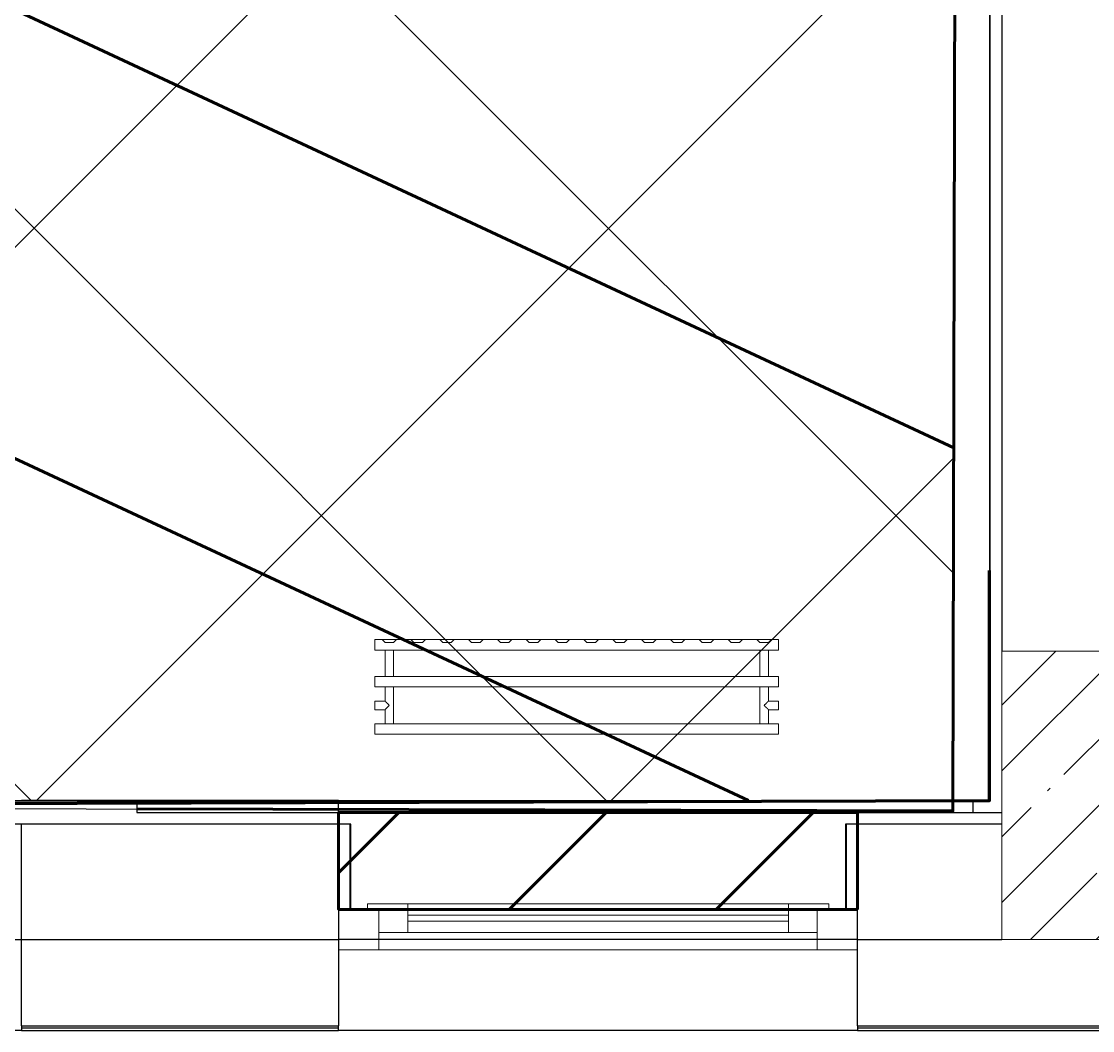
# Model space of a CAD drawing. Header units: millimetres. Extents: x -164500 to 426394, y -23753 to 102118.
# Drawn here: x 63775 to 65632, y -394 to 1356 of the extents above; entities that cross this region are included whole.
import ezdxf

# ---------------------------------------------------------------- set-up
doc = ezdxf.new("R2010")
doc.units = ezdxf.units.MM
for name, color, linetype, lineweight in [('0) шлифовка', 5, 'Continuous', 60), ('1.4) Плинтус ПЛ-4', 6, 'Continuous', 60), ('179 подоконники', 5, 'Continuous', 60), ('5.3) Л-7 Линолеум 4 вып', 230, 'Continuous', 30), ('7.7) Плинтус', 222, 'Continuous', 90), ('A-FLOR', 7, 'Continuous', 9), ('A-GLAZ', 7, 'Continuous', 9), ('A-GLAZ-1', 7, 'Continuous', 5), ('S-COLS-1', 7, 'Continuous', 5)]:
    doc.layers.add(name, color=color, linetype=linetype, lineweight=lineweight)
doc.layers.add('2) защита вин плитк', color=6, linetype='Continuous')
doc.layers.add('3.2.3) П-9', color=5, linetype='Continuous')
doc.layers.add('M-EQPM-1', color=7, linetype='Continuous', lineweight=9, true_color=0xb2b2b2)

# ---------------------------------------------------------------- blocks, each defined once
blk = doc.blocks.new('BSC_Колонна _Прямоугольная - 500х500-V12-Объем проектирования 1 этажа')
at = {"layer": 'S-COLS-1'}
h = blk.add_hatch(dxfattribs=at)
h.set_pattern_fill('FP_16', color=256, style=0, pattern_type=2)
h.set_pattern_definition([(45, (-65660, -150), (-114.04925, 114.04925), []), (45, (-65545.95, -150), (-114.04925, 114.04925), [201.613, -40.323, 6.706, -33.617])])
h.paths.add_polyline_path([(-250, -250), (250, -250), (250, 250), (-250, 250), (-250, -157.3)])
for p, q in [((250, 250), (-250, 250)), ((-250, 250), (-250, -250)), ((250, -250), (250, 250)), ((-250, -250), (250, -250))]:
    blk.add_line(p, q, dxfattribs=at)
blk = doc.blocks.new('120_Окно_СКБ_1Ст - 120_Окно_СКБ_1Ст 900х2500_h_-V45-Объем проектирования 1 этажа')
at = {"layer": 'A-GLAZ'}
for p, q in [((-450, -127), (-450, -57)), ((-450, -57), (-380, -57)), ((-380, -57), (-380, -127)), ((380, -127), (380, -57)), ((380, -57), (450, -57)), ((450, -57), (450, -127)), ((380, -87), (-380, -87)), ((-380, -87), (-380, -127)), ((-330, -137), (-330, -87)), ((330, -137), (330, -87)), ((380, -127), (380, -87)), ((-380, -127), (-450, -127)), ((-380, -127), (-400, -127)), ((-400, -127), (-400, -137)), ((450, -127), (380, -127)), ((400, -127), (380, -127)), ((400, -137), (400, -127)), ((-400, -137), (400, -137)), ((400, -137), (-400, -137))]:
    blk.add_line(p, q, dxfattribs=at)
at = {"layer": 'A-GLAZ-1'}
for p, q in [((450, -57), (-450, -57)), ((-330, -107), (330, -107)), ((-430, -127), (-400, -127)), ((330, -117), (-330, -117)), ((400, -127), (430, -127))]:
    blk.add_line(p, q, dxfattribs=at)
blk = doc.blocks.new('radiator_prado_classic_z_tip_30_po exemplyaru - Classic Z Тип 30-500-V229-Объем проектирования 1 этажа')
at = {"layer": 'M-EQPM-1'}
for p, q in [((0, 228), (0, 210)), ((700, 228), (0, 228)), ((0, 210), (0, 228)), ((0, 228), (12.5, 228)), ((12.5, 228), (37.5, 228)), ((37.5, 228), (12.5, 228)), ((12.5, 228), (37.5, 228)), ((12.5, 228), (17.5, 223)), ((12.5, 228), (17.5, 223)), ((32.5, 223), (17.5, 223)), ((17.5, 223), (32.5, 223)), ((32.5, 223), (37.5, 228)), ((37.5, 228), (32.5, 223)), ((37.5, 228), (62.5, 228)), ((62.5, 228), (87.5, 228)), ((87.5, 228), (62.5, 228)), ((62.5, 228), (87.5, 228)), ((62.5, 228), (67.5, 223)), ((62.5, 228), (67.5, 223)), ((82.5, 223), (67.5, 223)), ((67.5, 223), (82.5, 223)), ((82.5, 223), (87.5, 228)), ((87.5, 228), (82.5, 223)), ((87.5, 228), (112.5, 228)), ((112.5, 228), (137.5, 228)), ((137.5, 228), (112.5, 228)), ((112.5, 228), (137.5, 228)), ((112.5, 228), (117.5, 223)), ((112.5, 228), (117.5, 223)), ((132.5, 223), (117.5, 223)), ((117.5, 223), (132.5, 223)), ((132.5, 223), (137.5, 228)), ((137.5, 228), (132.5, 223)), ((137.5, 228), (162.5, 228)), ((162.5, 228), (187.5, 228)), ((187.5, 228), (162.5, 228)), ((162.5, 228), (187.5, 228)), ((162.5, 228), (167.5, 223)), ((162.5, 228), (167.5, 223)), ((182.5, 223), (167.5, 223)), ((167.5, 223), (182.5, 223)), ((182.5, 223), (187.5, 228)), ((187.5, 228), (182.5, 223)), ((187.5, 228), (212.5, 228)), ((212.5, 228), (237.5, 228)), ((237.5, 228), (212.5, 228)), ((212.5, 228), (237.5, 228)), ((212.5, 228), (217.5, 223)), ((212.5, 228), (217.5, 223)), ((232.5, 223), (217.5, 223)), ((217.5, 223), (232.5, 223)), ((232.5, 223), (237.5, 228)), ((237.5, 228), (232.5, 223)), ((237.5, 228), (262.5, 228)), ((262.5, 228), (287.5, 228)), ((287.5, 228), (262.5, 228)), ((262.5, 228), (287.5, 228)), ((262.5, 228), (267.5, 223)), ((262.5, 228), (267.5, 223)), ((282.5, 223), (267.5, 223)), ((267.5, 223), (282.5, 223)), ((282.5, 223), (287.5, 228)), ((287.5, 228), (282.5, 223)), ((287.5, 228), (312.5, 228)), ((312.5, 228), (337.5, 228)), ((337.5, 228), (312.5, 228)), ((312.5, 228), (337.5, 228)), ((312.5, 228), (317.5, 223)), ((312.5, 228), (317.5, 223)), ((332.5, 223), (317.5, 223)), ((317.5, 223), (332.5, 223)), ((332.5, 223), (337.5, 228)), ((337.5, 228), (332.5, 223)), ((337.5, 228), (362.5, 228)), ((362.5, 228), (387.5, 228)), ((387.5, 228), (362.5, 228)), ((362.5, 228), (387.5, 228)), ((362.5, 228), (367.5, 223)), ((362.5, 228), (367.5, 223)), ((382.5, 223), (367.5, 223)), ((367.5, 223), (382.5, 223)), ((382.5, 223), (387.5, 228)), ((387.5, 228), (382.5, 223)), ((387.5, 228), (412.5, 228)), ((412.5, 228), (437.5, 228)), ((437.5, 228), (412.5, 228)), ((412.5, 228), (437.5, 228)), ((412.5, 228), (417.5, 223)), ((412.5, 228), (417.5, 223)), ((432.5, 223), (417.5, 223)), ((417.5, 223), (432.5, 223)), ((432.5, 223), (437.5, 228)), ((437.5, 228), (432.5, 223)), ((437.5, 228), (462.5, 228)), ((462.5, 228), (487.5, 228)), ((487.5, 228), (462.5, 228)), ((462.5, 228), (487.5, 228)), ((462.5, 228), (467.5, 223)), ((462.5, 228), (467.5, 223)), ((482.5, 223), (467.5, 223)), ((467.5, 223), (482.5, 223)), ((482.5, 223), (487.5, 228)), ((487.5, 228), (482.5, 223)), ((487.5, 228), (512.5, 228)), ((512.5, 228), (537.5, 228)), ((537.5, 228), (512.5, 228)), ((512.5, 228), (537.5, 228)), ((512.5, 228), (517.5, 223)), ((512.5, 228), (517.5, 223)), ((532.5, 223), (517.5, 223)), ((517.5, 223), (532.5, 223)), ((532.5, 223), (537.5, 228)), ((537.5, 228), (532.5, 223)), ((537.5, 228), (562.5, 228)), ((562.5, 228), (587.5, 228)), ((587.5, 228), (562.5, 228)), ((562.5, 228), (587.5, 228)), ((562.5, 228), (567.5, 223)), ((562.5, 228), (567.5, 223)), ((582.5, 223), (567.5, 223)), ((567.5, 223), (582.5, 223)), ((582.5, 223), (587.5, 228)), ((587.5, 228), (582.5, 223)), ((587.5, 228), (612.5, 228)), ((612.5, 228), (637.5, 228)), ((637.5, 228), (612.5, 228)), ((612.5, 228), (637.5, 228)), ((612.5, 228), (617.5, 223)), ((617.5, 223), (612.5, 228)), ((632.5, 223), (617.5, 223)), ((617.5, 223), (632.5, 223)), ((632.5, 223), (637.5, 228)), ((637.5, 228), (632.5, 223)), ((637.5, 228), (662.5, 228)), ((662.5, 228), (687.5, 228)), ((687.5, 228), (662.5, 228)), ((662.5, 228), (687.5, 228)), ((662.5, 228), (667.5, 223)), ((662.5, 228), (667.5, 223)), ((682.5, 223), (667.5, 223)), ((667.5, 223), (682.5, 223)), ((682.5, 223), (687.5, 228)), ((687.5, 228), (682.5, 223)), ((687.5, 228), (700, 228)), ((700, 210), (700, 228)), ((700, 228), (700, 210)), ((0, 210), (700, 210)), ((17.8, 210), (0, 210)), ((17.5, 210), (17.5, 164)), ((17.5, 210), (17.5, 164)), ((17.8, 210), (17.5, 210)), ((17.5, 210), (17.8, 210)), ((17.8, 210), (17.5, 210)), ((17.5, 210), (32.5, 210)), ((32.2, 210), (17.8, 210)), ((17.8, 210), (26.9, 210)), ((18.5, 210), (17.8, 210)), ((32.2, 210), (18.5, 210)), ((26.9, 210), (32.2, 210)), ((32.5, 210), (32.2, 210)), ((32.2, 210), (32.5, 210)), ((32.5, 210), (32.2, 210)), ((667.8, 210), (32.2, 210)), ((32.5, 164), (32.5, 210)), ((32.5, 164), (32.5, 210)), ((667.5, 210), (667.5, 164)), ((667.5, 210), (667.5, 164)), ((667.8, 210), (667.5, 210)), ((667.5, 210), (682.5, 210)), ((667.8, 210), (667.5, 210)), ((667.5, 210), (667.8, 210)), ((681.5, 210), (667.8, 210)), ((682.2, 210), (667.8, 210)), ((667.8, 210), (668.5, 210)), ((668.5, 210), (682.2, 210)), ((682.2, 210), (681.5, 210)), ((682.5, 210), (682.2, 210)), ((682.5, 210), (682.2, 210)), ((682.2, 210), (682.5, 210)), ((700, 210), (682.2, 210)), ((682.5, 164), (682.5, 210)), ((682.5, 164), (682.5, 210)), ((700, 164), (0, 164)), ((0, 164), (0, 146)), ((0, 146), (0, 164)), ((0, 164), (17.8, 164)), ((17.8, 164), (17.5, 164)), ((17.5, 164), (17.8, 164)), ((17.8, 164), (17.5, 164)), ((17.5, 164), (32.5, 164)), ((32.2, 164), (17.8, 164)), ((17.8, 164), (18.5, 164)), ((21.3, 164), (17.8, 164)), ((18.5, 164), (32.2, 164)), ((25, 164), (21.3, 164)), ((32.2, 164), (25, 164)), ((32.5, 164), (32.2, 164)), ((32.2, 164), (32.5, 164)), ((32.5, 164), (32.2, 164)), ((32.2, 164), (667.8, 164)), ((667.8, 164), (667.5, 164)), ((667.5, 164), (682.5, 164)), ((667.8, 164), (667.5, 164)), ((667.5, 164), (667.8, 164)), ((669.7, 164), (667.8, 164)), ((682.2, 164), (667.8, 164)), ((667.8, 164), (673.1, 164)), ((682.2, 164), (669.7, 164)), ((673.1, 164), (682.2, 164)), ((682.5, 164), (682.2, 164)), ((682.5, 164), (682.2, 164)), ((682.2, 164), (682.5, 164)), ((682.2, 164), (700, 164)), ((700, 146), (700, 164)), ((700, 164), (700, 146)), ((0, 146), (700, 146)), ((18.5, 146), (0, 146)), ((17.5, 146), (17.5, 121.5)), ((17.5, 146), (17.5, 121.5)), ((17.5, 146), (18.5, 146)), ((18.5, 146), (17.5, 146)), ((17.5, 146), (18.5, 146)), ((32.5, 146), (17.5, 146)), ((18.5, 146), (32.2, 146)), ((28.7, 146), (18.5, 146)), ((18.5, 146), (31.5, 146)), ((32.2, 146), (28.7, 146)), ((31.5, 146), (32.2, 146)), ((32.2, 146), (32.5, 146)), ((32.5, 146), (32.2, 146)), ((32.2, 146), (32.5, 146)), ((667.8, 146), (32.2, 146)), ((32.5, 82), (32.5, 146)), ((32.5, 82), (32.5, 146)), ((667.5, 146), (667.5, 82)), ((667.5, 146), (667.5, 82)), ((667.5, 146), (667.8, 146)), ((682.5, 146), (667.5, 146)), ((667.5, 146), (667.8, 146)), ((667.8, 146), (667.5, 146)), ((667.8, 146), (681.5, 146)), ((667.8, 146), (681.5, 146)), ((673.1, 146), (667.8, 146)), ((681.5, 146), (673.1, 146)), ((681.5, 146), (682.5, 146)), ((681.5, 146), (682.5, 146)), ((682.5, 146), (681.5, 146)), ((700, 146), (681.5, 146)), ((682.5, 121.5), (682.5, 146)), ((682.5, 121.5), (682.5, 146)), ((17.5, 121.5), (0, 121.5)), ((17.5, 121.5), (0, 121.5)), ((0, 121.5), (0, 120.5)), ((0, 106.5), (0, 121.5)), ((0, 120.5), (0, 107.5)), ((0, 120.5), (0, 119.3)), ((0, 114), (0, 120.5)), ((0, 120.5), (0, 120.5)), ((0, 119.3), (0, 117.8)), ((0, 117.8), (0, 114)), ((0, 114), (0, 110.3)), ((0, 107.5), (0, 114)), ((700, 121.5), (682.5, 121.5)), ((700, 121.5), (682.5, 121.5)), ((700, 121.5), (700, 106.5)), ((700, 120.5), (700, 121.5)), ((700, 121.5), (700, 120.5)), ((700, 120.5), (700, 121.5)), ((700, 107.5), (700, 120.5)), ((700, 120.5), (700, 107.5)), ((700, 117.8), (700, 120.5)), ((700, 107.5), (700, 117.8)), ((0, 110.3), (0, 108.7)), ((0, 108.7), (0, 107.5)), ((0, 107.5), (0, 106.5)), ((0, 107.5), (0, 107.5)), ((0, 106.5), (17.5, 106.5)), ((0, 106.5), (17.5, 106.5)), ((17.5, 106.5), (17.5, 82)), ((17.5, 106.5), (17.5, 82)), ((682.5, 82), (682.5, 106.5)), ((682.5, 106.5), (700, 106.5)), ((682.5, 82), (682.5, 106.5)), ((682.5, 106.5), (700, 106.5)), ((700, 106.5), (700, 107.5)), ((700, 107.5), (700, 106.5)), ((700, 106.5), (700, 107.5)), ((700, 82), (0, 82)), ((0, 82), (0, 64)), ((0, 64), (0, 82)), ((0, 82), (18.5, 82)), ((18.5, 82), (17.5, 82)), ((17.5, 82), (18.5, 82)), ((18.5, 82), (17.5, 82)), ((17.5, 82), (32.5, 82)), ((32.2, 82), (18.5, 82)), ((18.5, 82), (19.7, 82)), ((19.7, 82), (18.5, 82)), ((19.7, 82), (32.2, 82)), ((32.2, 82), (19.7, 82)), ((32.5, 82), (32.2, 82)), ((32.2, 82), (32.5, 82)), ((32.5, 82), (32.2, 82)), ((32.2, 82), (667.8, 82)), ((667.8, 82), (667.5, 82)), ((667.5, 82), (682.5, 82)), ((667.8, 82), (667.5, 82)), ((667.5, 82), (667.8, 82)), ((680.3, 82), (667.8, 82)), ((681.5, 82), (667.8, 82)), ((667.8, 82), (671.2, 82)), ((671.2, 82), (681.5, 82)), ((681.5, 82), (680.3, 82)), ((682.5, 82), (681.5, 82)), ((682.5, 82), (681.5, 82)), ((681.5, 82), (682.5, 82)), ((681.5, 82), (700, 82)), ((700, 64), (700, 82)), ((700, 82), (700, 64)), ((700, 64), (0, 64)), ((0, 64), (700, 64))]:
    blk.add_line(p, q, dxfattribs=at)
for points, knots in [([(18.5, 120.5), (18.4, 120.6), (18.3, 120.7), (18.1, 120.9), (17.9, 121.1), (17.8, 121.2), (17.7, 121.3), (17.5, 121.5), (17.5, 121.5), (17.5, 121.5)], [0.7142857, 0.7142857, 0.7142857, 0.7142857, 0.75, 0.7857143, 0.8214286, 0.8571429, 0.8928571, 0.9285714, 1, 1, 1, 1]), ([(17.5, 121.5), (17.5, 121.5), (17.5, 121.5), (17.7, 121.3), (17.8, 121.2), (17.9, 121.1), (18.1, 120.9), (18.3, 120.7), (18.4, 120.6), (18.5, 120.5)], [0, 0, 0, 0, 0.0714286, 0.1071429, 0.1428571, 0.1785714, 0.2142857, 0.25, 0.2857143, 0.2857143, 0.2857143, 0.2857143]), ([(17.5, 121.5), (17.5, 121.5), (17.5, 121.5), (17.7, 121.3), (17.8, 121.2), (17.9, 121.1), (18.1, 120.9), (18.3, 120.7), (18.4, 120.6), (18.5, 120.5)], [0, 0, 0, 0, 0.0714286, 0.1071429, 0.1428571, 0.1785714, 0.2142857, 0.25, 0.2857143, 0.2857143, 0.2857143, 0.2857143]), ([(25, 114), (24.5, 114.5), (23.6, 115.4), (22.4, 116.6), (21.6, 117.4), (21.1, 117.9), (20.8, 118.2), (20.5, 118.5), (20.2, 118.8), (19.8, 119.1), (19.6, 119.4), (19.3, 119.7), (19, 120), (18.7, 120.3), (18.5, 120.5), (18.3, 120.7), (18.1, 120.9), (17.9, 121.1), (17.8, 121.2), (17.7, 121.3), (17.5, 121.5), (17.5, 121.5), (17.5, 121.5)], [0, 0, 0, 0, 0.142857, 0.285714, 0.357143, 0.392857, 0.428571, 0.464286, 0.5, 0.535714, 0.571429, 0.607143, 0.642857, 0.678571, 0.714286, 0.75, 0.785714, 0.821429, 0.857143, 0.892857, 0.928571, 1, 1, 1, 1]), ([(17.5, 106.5), (17.5, 106.5), (17.5, 106.5), (17.7, 106.7), (17.8, 106.8), (17.9, 106.9), (18.1, 107.1), (18.3, 107.3), (18.5, 107.5), (18.7, 107.7), (19, 108), (19.3, 108.3), (19.6, 108.6), (19.8, 108.9), (20.3, 109.3), (20.7, 109.7), (21.1, 110.1), (21.6, 110.6), (22.4, 111.4), (23.6, 112.6), (24.5, 113.5), (25, 114)], [0, 0, 0, 0, 0.071429, 0.107143, 0.142857, 0.178571, 0.214286, 0.25, 0.285714, 0.321429, 0.357143, 0.392857, 0.428571, 0.464286, 0.5, 0.571429, 0.607143, 0.642857, 0.714286, 0.857143, 1, 1, 1, 1]), ([(22.1, 116.9), (21.9, 117.1), (21.6, 117.4), (21.1, 117.9), (20.8, 118.2), (20.5, 118.5), (20.2, 118.8), (19.9, 119.2), (19.7, 119.3), (19.6, 119.4)], [0.2857143, 0.2857143, 0.2857143, 0.2857143, 0.3571429, 0.3928571, 0.4285714, 0.4642857, 0.5, 0.5357143, 0.5714286, 0.5714286, 0.5714286, 0.5714286]), ([(19.6, 119.4), (19.7, 119.3), (19.9, 119.2), (20.3, 118.7), (20.6, 118.4), (20.8, 118.2)], [0.4285714, 0.4285714, 0.4285714, 0.4285714, 0.4642857, 0.5, 0.5714286, 0.5714286, 0.5714286, 0.5714286]), ([(19.6, 119.4), (19.7, 119.3), (19.8, 119.1), (20.3, 118.7), (20.6, 118.4), (20.8, 118.2)], [0.4285714, 0.4285714, 0.4285714, 0.4285714, 0.4642857, 0.5, 0.5714286, 0.5714286, 0.5714286, 0.5714286]), ([(20.8, 118.2), (20.9, 118.1), (21.1, 117.9), (21.6, 117.4), (21.9, 117.1), (22.1, 116.9)], [0.5714286, 0.5714286, 0.5714286, 0.5714286, 0.6071429, 0.6428571, 0.7142857, 0.7142857, 0.7142857, 0.7142857]), ([(20.8, 118.2), (20.9, 118.1), (21.1, 117.9), (21.6, 117.4), (21.9, 117.1), (22.1, 116.9)], [0.5714286, 0.5714286, 0.5714286, 0.5714286, 0.6071429, 0.6428571, 0.7142857, 0.7142857, 0.7142857, 0.7142857]), ([(675, 114), (675.5, 114.5), (676.4, 115.4), (677.6, 116.6), (678.4, 117.4), (678.9, 117.9), (679.2, 118.2), (679.5, 118.5), (679.8, 118.8), (680.1, 119.2), (680.4, 119.4), (680.7, 119.7), (681, 120), (681.3, 120.3), (681.5, 120.5), (681.7, 120.7), (681.9, 120.9), (682.1, 121.1), (682.2, 121.2), (682.3, 121.3), (682.5, 121.5), (682.5, 121.5), (682.5, 121.5)], [0, 0, 0, 0, 0.142857, 0.285714, 0.357143, 0.392857, 0.428571, 0.464286, 0.5, 0.535714, 0.571429, 0.607143, 0.642857, 0.678571, 0.714286, 0.75, 0.785714, 0.821429, 0.857143, 0.892857, 0.928571, 1, 1, 1, 1]), ([(682.5, 106.5), (682.5, 106.5), (682.5, 106.5), (682.3, 106.7), (682.2, 106.8), (682.1, 106.9), (681.9, 107.1), (681.7, 107.3), (681.5, 107.5), (681.3, 107.7), (681, 108), (680.7, 108.3), (680.4, 108.6), (680.1, 108.8), (679.7, 109.3), (679.3, 109.7), (678.9, 110.1), (678.4, 110.6), (677.6, 111.4), (676.4, 112.6), (675.5, 113.5), (675, 114)], [0, 0, 0, 0, 0.071429, 0.107143, 0.142857, 0.178571, 0.214286, 0.25, 0.285714, 0.321429, 0.357143, 0.392857, 0.428571, 0.464286, 0.5, 0.571429, 0.607143, 0.642857, 0.714286, 0.857143, 1, 1, 1, 1]), ([(680.4, 119.4), (680.3, 119.3), (680.1, 119.2), (679.7, 118.7), (679.3, 118.3), (678.9, 117.9), (678.4, 117.4), (678.1, 117.1), (677.9, 116.9)], [0.4285714, 0.4285714, 0.4285714, 0.4285714, 0.4642857, 0.5, 0.5714286, 0.6071429, 0.6428571, 0.7142857, 0.7142857, 0.7142857, 0.7142857]), ([(677.9, 116.9), (678.1, 117.1), (678.4, 117.4), (678.9, 117.9), (679.2, 118.2), (679.5, 118.5), (679.8, 118.8), (680.1, 119.2), (680.3, 119.3), (680.4, 119.4)], [0.2857143, 0.2857143, 0.2857143, 0.2857143, 0.3571429, 0.3928571, 0.4285714, 0.4642857, 0.5, 0.5357143, 0.5714286, 0.5714286, 0.5714286, 0.5714286]), ([(679.2, 118.2), (679.1, 118.1), (678.9, 117.9), (678.4, 117.4), (678.1, 117.1), (677.9, 116.9)], [0.5714286, 0.5714286, 0.5714286, 0.5714286, 0.6071429, 0.6428571, 0.7142857, 0.7142857, 0.7142857, 0.7142857]), ([(680.4, 119.4), (680.3, 119.3), (680.1, 119.2), (679.7, 118.7), (679.4, 118.4), (679.2, 118.2)], [0.4285714, 0.4285714, 0.4285714, 0.4285714, 0.4642857, 0.5, 0.5714286, 0.5714286, 0.5714286, 0.5714286]), ([(682.5, 121.5), (682.5, 121.5), (682.5, 121.5), (682.3, 121.3), (682.2, 121.2), (682.1, 121.1), (681.9, 120.9), (681.7, 120.7), (681.6, 120.6), (681.5, 120.5)], [0, 0, 0, 0, 0.0714286, 0.1071429, 0.1428571, 0.1785714, 0.2142857, 0.25, 0.2857143, 0.2857143, 0.2857143, 0.2857143]), ([(682.5, 121.5), (682.5, 121.5), (682.5, 121.5), (682.3, 121.3), (682.2, 121.2), (682.1, 121.1), (681.9, 120.9), (681.7, 120.7), (681.6, 120.6), (681.5, 120.5)], [0, 0, 0, 0, 0.0714286, 0.1071429, 0.1428571, 0.1785714, 0.2142857, 0.25, 0.2857143, 0.2857143, 0.2857143, 0.2857143]), ([(681.5, 120.5), (681.6, 120.6), (681.7, 120.7), (681.9, 120.9), (682.1, 121.1), (682.2, 121.2), (682.3, 121.3), (682.5, 121.5), (682.5, 121.5), (682.5, 121.5)], [0.7142857, 0.7142857, 0.7142857, 0.7142857, 0.75, 0.7857143, 0.8214286, 0.8571429, 0.8928571, 0.9285714, 1, 1, 1, 1]), ([(17.5, 106.5), (17.5, 106.5), (17.5, 106.5), (17.7, 106.7), (17.8, 106.8), (17.9, 106.9), (18.1, 107.1), (18.3, 107.3), (18.4, 107.4), (18.5, 107.5)], [0, 0, 0, 0, 0.0714286, 0.1071429, 0.1428571, 0.1785714, 0.2142857, 0.25, 0.2857143, 0.2857143, 0.2857143, 0.2857143]), ([(18.5, 107.5), (18.4, 107.4), (18.3, 107.3), (18.1, 107.1), (17.9, 106.9), (17.8, 106.8), (17.7, 106.7), (17.5, 106.5), (17.5, 106.5), (17.5, 106.5)], [0.7142857, 0.7142857, 0.7142857, 0.7142857, 0.75, 0.7857143, 0.8214286, 0.8571429, 0.8928571, 0.9285714, 1, 1, 1, 1]), ([(18.5, 107.5), (18.4, 107.4), (18.3, 107.3), (18.1, 107.1), (17.9, 106.9), (17.8, 106.8), (17.7, 106.7), (17.5, 106.5), (17.5, 106.5), (17.5, 106.5)], [0.7142857, 0.7142857, 0.7142857, 0.7142857, 0.75, 0.7857143, 0.8214286, 0.8571429, 0.8928571, 0.9285714, 1, 1, 1, 1]), ([(19.6, 108.6), (19.7, 108.7), (19.9, 108.8), (20.3, 109.3), (20.7, 109.7), (21.1, 110.1), (21.6, 110.6), (21.9, 110.9), (22.1, 111.1)], [0.4285714, 0.4285714, 0.4285714, 0.4285714, 0.4642857, 0.5, 0.5714286, 0.6071429, 0.6428571, 0.7142857, 0.7142857, 0.7142857, 0.7142857]), ([(22.1, 111.1), (21.9, 110.9), (21.6, 110.6), (21.1, 110.1), (20.8, 109.8), (20.5, 109.5), (20.2, 109.2), (19.9, 108.8), (19.7, 108.7), (19.6, 108.6)], [0.2857143, 0.2857143, 0.2857143, 0.2857143, 0.3571429, 0.3928571, 0.4285714, 0.4642857, 0.5, 0.5357143, 0.5714286, 0.5714286, 0.5714286, 0.5714286]), ([(22.1, 111.1), (21.9, 110.9), (21.6, 110.6), (21.1, 110.1), (20.8, 109.8), (20.5, 109.5), (20.2, 109.2), (19.8, 108.9), (19.7, 108.7), (19.6, 108.6)], [0.2857143, 0.2857143, 0.2857143, 0.2857143, 0.3571429, 0.3928571, 0.4285714, 0.4642857, 0.5, 0.5357143, 0.5714286, 0.5714286, 0.5714286, 0.5714286]), ([(677.9, 111.1), (678.1, 110.9), (678.4, 110.6), (678.9, 110.1), (679.2, 109.8), (679.5, 109.5), (679.8, 109.2), (680.1, 108.8), (680.3, 108.7), (680.4, 108.6)], [0.2857143, 0.2857143, 0.2857143, 0.2857143, 0.3571429, 0.3928571, 0.4285714, 0.4642857, 0.5, 0.5357143, 0.5714286, 0.5714286, 0.5714286, 0.5714286]), ([(677.9, 111.1), (678.1, 110.9), (678.4, 110.6), (678.9, 110.1), (679.1, 109.9), (679.2, 109.8)], [0.2857143, 0.2857143, 0.2857143, 0.2857143, 0.3571429, 0.3928571, 0.4285714, 0.4285714, 0.4285714, 0.4285714]), ([(680.4, 108.6), (680.3, 108.7), (680.1, 108.8), (679.7, 109.3), (679.3, 109.7), (678.9, 110.1), (678.4, 110.6), (678.1, 110.9), (677.9, 111.1)], [0.4285714, 0.4285714, 0.4285714, 0.4285714, 0.4642857, 0.5, 0.5714286, 0.6071429, 0.6428571, 0.7142857, 0.7142857, 0.7142857, 0.7142857]), ([(681.5, 107.5), (681.6, 107.4), (681.7, 107.3), (681.9, 107.1), (682.1, 106.9), (682.2, 106.8), (682.3, 106.7), (682.5, 106.5), (682.5, 106.5), (682.5, 106.5)], [0.7142857, 0.7142857, 0.7142857, 0.7142857, 0.75, 0.7857143, 0.8214286, 0.8571429, 0.8928571, 0.9285714, 1, 1, 1, 1]), ([(681.5, 107.5), (681.6, 107.4), (681.7, 107.3), (681.9, 107.1), (682.1, 106.9), (682.2, 106.8), (682.3, 106.7), (682.5, 106.5), (682.5, 106.5), (682.5, 106.5)], [0.7142857, 0.7142857, 0.7142857, 0.7142857, 0.75, 0.7857143, 0.8214286, 0.8571429, 0.8928571, 0.9285714, 1, 1, 1, 1]), ([(682.5, 106.5), (682.5, 106.5), (682.5, 106.5), (682.3, 106.7), (682.2, 106.8), (682.1, 106.9), (681.9, 107.1), (681.7, 107.3), (681.6, 107.4), (681.5, 107.5)], [0, 0, 0, 0, 0.0714286, 0.1071429, 0.1428571, 0.1785714, 0.2142857, 0.25, 0.2857143, 0.2857143, 0.2857143, 0.2857143])]:
    blk.add_open_spline(points, degree=3, knots=knots, dxfattribs=at)
for points in [[(19.6, 119.4), (19.5, 119.5), (19.3, 119.7), (19, 120), (18.7, 120.3), (18.6, 120.4), (18.5, 120.5)], [(18.5, 120.5), (18.6, 120.4), (18.7, 120.3), (19, 120), (19.3, 119.7), (19.5, 119.5), (19.6, 119.4)], [(18.5, 120.5), (18.6, 120.4), (18.7, 120.3), (19, 120), (19.3, 119.7), (19.5, 119.5), (19.6, 119.4)], [(23.6, 115.4), (23.1, 115.9), (22.6, 116.4), (22.1, 116.9)], [(22.1, 116.9), (22.6, 116.4), (23.6, 115.4), (24.5, 114.5), (25, 114)], [(22.1, 116.9), (22.6, 116.4), (23.6, 115.4), (24.5, 114.5), (25, 114)], [(25, 114), (24.5, 113.5), (23.6, 112.6), (22.6, 111.6), (22.1, 111.1)], [(25, 114), (24.5, 113.5), (23.6, 112.6), (22.6, 111.6), (22.1, 111.1)], [(22.1, 111.1), (22.6, 111.6), (23.1, 112.1), (23.6, 112.6)], [(25, 114), (24.5, 114.5), (24, 115), (23.6, 115.4)], [(23.6, 112.6), (24, 113), (24.5, 113.5), (25, 114)], [(677.9, 116.9), (677.4, 116.4), (676.4, 115.4), (675.5, 114.5), (675, 114)], [(677.9, 116.9), (677.4, 116.4), (676.4, 115.4), (675.5, 114.5), (675, 114)], [(675, 114), (675.5, 114.5), (676.4, 115.4), (677.4, 116.4), (677.9, 116.9)], [(675, 114), (675.5, 113.5), (676.4, 112.6), (677.4, 111.6), (677.9, 111.1)], [(675, 114), (675.5, 113.5), (676.4, 112.6), (677.4, 111.6), (677.9, 111.1)], [(677.9, 111.1), (677.4, 111.6), (676.4, 112.6), (675.5, 113.5), (675, 114)], [(681.5, 120.5), (681.4, 120.4), (681.3, 120.3), (681, 120), (680.7, 119.7), (680.5, 119.5), (680.4, 119.4)], [(681.5, 120.5), (681.4, 120.4), (681.3, 120.3), (681, 120), (680.7, 119.7), (680.5, 119.5), (680.4, 119.4)], [(680.4, 119.4), (680.5, 119.5), (680.7, 119.7), (681, 120), (681.3, 120.3), (681.4, 120.4), (681.5, 120.5)], [(18.5, 107.5), (18.6, 107.6), (18.7, 107.7), (19, 108), (19.3, 108.3), (19.5, 108.5), (19.6, 108.6)], [(19.6, 108.6), (19.5, 108.5), (19.3, 108.3), (19, 108), (18.7, 107.7), (18.6, 107.6), (18.5, 107.5)], [(19.6, 108.6), (19.5, 108.5), (19.3, 108.3), (19, 108), (18.7, 107.7), (18.6, 107.6), (18.5, 107.5)], [(679.2, 109.8), (679.3, 109.7), (679.5, 109.5), (679.8, 109.2), (680.1, 108.8), (680.3, 108.7), (680.4, 108.6)], [(680.4, 108.6), (680.5, 108.5), (680.7, 108.3), (681, 108), (681.3, 107.7), (681.4, 107.6), (681.5, 107.5)], [(680.4, 108.6), (680.5, 108.5), (680.7, 108.3), (681, 108), (681.3, 107.7), (681.4, 107.6), (681.5, 107.5)], [(681.5, 107.5), (681.4, 107.6), (681.3, 107.7), (681, 108), (680.7, 108.3), (680.5, 108.5), (680.4, 108.6)]]:
    blk.add_open_spline(points, degree=3, dxfattribs=at)

msp = doc.modelspace()

# ---------------------------------------------------------------- hatches: boundary and pattern name
at = {"layer": '0) шлифовка', "true_color": 0x2776bb}
h = msp.add_hatch(dxfattribs=at)
h.set_pattern_fill('ANSI31', color=152, scale=222, angle=110)
h.paths.add_polyline_path([(51907.859, 7556.644), (50728.862, 7559.412), (50728.911, 7580.412), (48228.918, 7586.28), (48228.869, 7565.28), (47949.87, 7565.935), (47949.166, 7265.936), (47694.702, 7266.533), (47694.702, 708.515), (47714.702, 708.468), (47714.702, 7242.938), (47715.702, 7242.938), (47715.702, 708.466), (47933.771, 707.954), (47933.727, 688.938), (47974.702, 688.938), (47995.702, 684.938), (47995.702, 6.807), (51851.656, -2.245), (51852.55, 378.754), (52783.007, 376.57), (52782.979, 364.938), (52845.702, 364.938), (52845.702, 16.422), (56390.152, 8.102), (56390.997, 368.101), (57182.995, 366.241), (57182.991, 364.938), (57245.702, 364.938), (57245.702, 6.093), (57737.925, 4.938), (59324.702, 4.938), (60074.702, 4.938), (60890.157, 4.938), (60890.984, 357.537), (60953.702, 357.39), (60953.702, 364.938), (61695.702, 364.938), (61695.702, 4.938), (63774.702, 4.938), (64324.702, 4.938), (65224.702, 4.938), (65390.169, 4.938), (65407.775, 7504.954), (63429.78, 7509.597), (63429.764, 7502.597), (62282.702, 7505.29), (62282.702, 6913.938), (62282.702, 6912.938), (62235.376, 6912.938), (62235.351, 6902.4), (60906.355, 6905.519), (60907.834, 7535.518), (60628.835, 7536.172), (60628.884, 7557.172), (58128.891, 7563.041), (58128.842, 7542.041), (57746.772, 7542.938), (56995.702, 7542.938), (56995.702, 6912.938), (55366.702, 6912.938), (55366.702, 6918.523), (55319.371, 6918.634), (55320.773, 7515.938), (53782.702, 7515.938), (53782.702, 6913.938), (53782.702, 6912.938), (51953.702, 6912.938), (51953.702, 6926.535), (51906.38, 6926.646)])
h.paths.add_polyline_path([(56903.046, 1918.049), (56903.636, 1917.708), (56903.243, 1918.389)], flags=16)
h.paths.add_polyline_path([(56267.846, 5666.879), (56967.993, 4454.529), (56903.368, 4417.207), (56967.993, 4379.885), (56268.15, 3168.062), (56268.759, 3167.008), (56202.898, 3205.043), (56902.939, 4417.207), (56202.898, 5629.372)], flags=16)
at = {"layer": '179 подоконники'}
h = msp.add_hatch(dxfattribs=at)
h.set_pattern_fill('ANSI31', color=256, scale=80)
h.set_pattern_definition([(45, (205553.12, 26879), (-179.6051, 179.6051), [])])
h.paths.add_polyline_path([(65224.702, -184.062), (64324.702, -184.062), (64324.702, -16.062), (65224.702, -16.062)])
at = {"layer": '2) защита вин плитк'}
h = msp.add_hatch(dxfattribs=at)
h.set_pattern_fill('ANSI31', color=256, scale=222)
h.paths.add_polyline_path([(51907.859, 7556.644), (50728.862, 7559.412), (50728.911, 7580.412), (48228.918, 7586.28), (48228.869, 7565.28), (47949.87, 7565.935), (47949.166, 7265.936), (47694.702, 7266.533), (47694.702, 708.515), (47714.702, 708.468), (47714.702, 7242.938), (47715.702, 7242.938), (47715.702, 708.466), (47933.771, 707.954), (47933.727, 688.938), (47974.702, 688.938), (47995.702, 684.938), (47995.702, 6.807), (51851.656, -2.245), (51852.55, 378.754), (52783.007, 376.57), (52782.979, 364.938), (52845.702, 364.938), (52845.702, 16.422), (56390.152, 8.102), (56390.997, 368.101), (57182.995, 366.241), (57182.991, 364.938), (57245.702, 364.938), (57245.702, 6.093), (57737.925, 4.938), (59324.702, 4.938), (60074.702, 4.938), (60890.157, 4.938), (60890.984, 357.537), (60953.702, 357.39), (60953.702, 364.938), (61695.702, 364.938), (61695.702, 4.938), (63774.702, 4.938), (64324.702, 4.938), (65224.702, 4.938), (65390.169, 4.938), (65407.775, 7504.954), (63429.78, 7509.597), (63429.764, 7502.597), (62282.702, 7505.29), (62282.702, 6913.938), (62282.702, 6912.938), (62235.376, 6912.938), (62235.351, 6902.4), (60906.355, 6905.519), (60907.834, 7535.518), (60628.835, 7536.172), (60628.884, 7557.172), (58128.891, 7563.041), (58128.842, 7542.041), (57746.772, 7542.938), (56995.702, 7542.938), (56995.702, 6912.938), (55366.702, 6912.938), (55366.702, 6918.523), (55319.371, 6918.634), (55320.773, 7515.938), (53782.702, 7515.938), (53782.702, 6913.938), (53782.702, 6912.938), (51953.702, 6912.938), (51953.702, 6926.535), (51906.38, 6926.646)])
h.paths.add_polyline_path([(56903.046, 1918.049), (56903.636, 1917.708), (56903.243, 1918.389)], flags=16)
h.paths.add_polyline_path([(56267.846, 5666.879), (56967.993, 4454.529), (56903.368, 4417.207), (56967.993, 4379.885), (56268.15, 3168.062), (56268.759, 3167.008), (56202.898, 3205.043), (56902.939, 4417.207), (56202.898, 5629.372)], flags=16)
at = {"layer": '3.2.3) П-9'}
h = msp.add_hatch(dxfattribs=at)
h.set_pattern_fill('ANSI31', color=256, scale=222)
h.paths.add_polyline_path([(51907.859, 7556.644), (50728.862, 7559.412), (50728.911, 7580.412), (48228.918, 7586.28), (48228.869, 7565.28), (47949.87, 7565.935), (47949.166, 7265.936), (47694.702, 7266.533), (47694.702, 708.515), (47714.702, 708.468), (47714.702, 7242.938), (47715.702, 7242.938), (47715.702, 708.466), (47933.771, 707.954), (47933.727, 688.938), (47974.702, 688.938), (47995.702, 684.938), (47995.702, 6.807), (51851.656, -2.245), (51852.55, 378.754), (52783.007, 376.57), (52782.979, 364.938), (52845.702, 364.938), (52845.702, 16.422), (56390.152, 8.102), (56390.997, 368.101), (57182.995, 366.241), (57182.991, 364.938), (57245.702, 364.938), (57245.702, 6.093), (57737.925, 4.938), (59324.702, 4.938), (60074.702, 4.938), (60890.157, 4.938), (60890.984, 357.537), (60953.702, 357.39), (60953.702, 364.938), (61695.702, 364.938), (61695.702, 4.938), (63774.702, 4.938), (64324.702, 4.938), (65224.702, 4.938), (65390.169, 4.938), (65407.775, 7504.954), (63429.78, 7509.597), (63429.764, 7502.597), (62282.702, 7505.29), (62282.702, 6913.938), (62282.702, 6912.938), (62235.376, 6912.938), (62235.351, 6902.4), (60906.355, 6905.519), (60907.834, 7535.518), (60628.835, 7536.172), (60628.884, 7557.172), (58128.891, 7563.041), (58128.842, 7542.041), (57746.772, 7542.938), (56995.702, 7542.938), (56995.702, 6912.938), (55366.702, 6912.938), (55366.702, 6918.523), (55319.371, 6918.634), (55320.773, 7515.938), (53782.702, 7515.938), (53782.702, 6913.938), (53782.702, 6912.938), (51953.702, 6912.938), (51953.702, 6926.535), (51906.38, 6926.646)])
h.paths.add_polyline_path([(56903.046, 1918.049), (56903.636, 1917.708), (56903.243, 1918.389)], flags=16)
h.paths.add_polyline_path([(56267.846, 5666.879), (56967.993, 4454.529), (56903.368, 4417.207), (56967.993, 4379.885), (56268.15, 3168.062), (56268.759, 3167.008), (56202.898, 3205.043), (56902.939, 4417.207), (56202.898, 5629.372)], flags=16)
at = {"layer": '5.3) Л-7 Линолеум 4 вып'}
h = msp.add_hatch(dxfattribs=at)
h.set_pattern_fill('ANSI37', color=256, scale=222)
h.paths.add_polyline_path([(51907.859, 7556.644), (50728.862, 7559.412), (50728.911, 7580.412), (48228.918, 7586.28), (48228.869, 7565.28), (47949.87, 7565.935), (47949.166, 7265.936), (47694.702, 7266.533), (47694.702, 708.515), (47714.702, 708.468), (47714.702, 7242.938), (47715.702, 7242.938), (47715.702, 708.466), (47933.771, 707.954), (47933.727, 688.938), (47974.702, 688.938), (47995.702, 684.938), (47995.702, 6.807), (51851.656, -2.245), (51852.55, 378.754), (52783.007, 376.57), (52782.979, 364.938), (52845.702, 364.938), (52845.702, 16.422), (56390.152, 8.102), (56390.997, 368.101), (57182.995, 366.241), (57182.991, 364.938), (57245.702, 364.938), (57245.702, 6.093), (57737.925, 4.938), (59324.702, 4.938), (60074.702, 4.938), (60890.157, 4.938), (60890.984, 357.537), (60953.702, 357.39), (60953.702, 364.938), (61695.702, 364.938), (61695.702, 4.938), (63774.702, 4.938), (64324.702, 4.938), (65224.702, 4.938), (65390.169, 4.938), (65407.775, 7504.954), (63429.78, 7509.597), (63429.764, 7502.597), (62282.702, 7505.29), (62282.702, 6913.938), (62282.702, 6912.938), (62235.376, 6912.938), (62235.351, 6902.4), (60906.355, 6905.519), (60907.834, 7535.518), (60628.835, 7536.172), (60628.884, 7557.172), (58128.891, 7563.041), (58128.842, 7542.041), (57746.772, 7542.938), (56995.702, 7542.938), (56995.702, 6912.938), (55366.702, 6912.938), (55366.702, 6918.523), (55319.371, 6918.634), (55320.773, 7515.938), (53782.702, 7515.938), (53782.702, 6913.938), (53782.702, 6912.938), (51953.702, 6912.938), (51953.702, 6926.535), (51906.38, 6926.646)])
h.paths.add_polyline_path([(56903.046, 1918.049), (56903.636, 1917.708), (56903.243, 1918.389)], flags=16)
h.paths.add_polyline_path([(56267.846, 5666.879), (56967.993, 4454.529), (56903.368, 4417.207), (56967.993, 4379.885), (56268.15, 3168.062), (56268.759, 3167.008), (56202.898, 3205.043), (56902.939, 4417.207), (56202.898, 5629.372)], flags=16)

# ---------------------------------------------------------------- linework, layer by layer
for p, q in [((65453.702, 7522.938), (65453.702, 4.938)), ((65474.702, 7263.938), (65474.702, 263.938)), ((61695.702, 4.938), (63774.702, 4.938)), ((64324.702, 4.938), (63774.702, 4.938)), ((63774.702, 4.938), (63774.702, 3.938)), ((63974.702, 3.938), (63974.702, -16.062)), ((64324.702, 3.938), (64324.702, 4.938)), ((64324.702, 4.938), (65224.702, 4.938)), ((64324.702, -16.062), (64324.702, 3.938)), ((65453.702, 4.938), (65224.702, 4.938)), ((65224.702, 4.938), (65224.702, 3.938)), ((65424.702, 3.938), (65424.702, -16.062)), ((65454.702, 4.938), (65454.702, 3.938)), ((63974.702, -16.062), (64324.702, -16.062)), ((64324.702, -16.062), (65424.702, -16.062)), ((65424.702, -16.062), (65474.702, -16.062)), ((63774.702, -36.062), (63754.702, -36.062)), ((64324.702, -36.062), (63774.702, -36.062)), ((63774.702, -386.062), (63774.702, -36.062)), ((64324.702, -36.062), (64324.702, -386.062)), ((64344.702, -36.062), (64324.702, -36.062)), ((64344.702, -184.062), (64344.702, -36.062)), ((64345.702, -36.062), (64344.702, -36.062)), ((64345.702, -184.062), (64345.702, -36.062)), ((65203.702, -36.062), (65203.702, -184.062)), ((65204.702, -36.062), (65203.702, -36.062)), ((65204.702, -36.062), (65204.702, -184.062)), ((65224.702, -36.062), (65204.702, -36.062)), ((65474.702, -36.062), (65224.702, -36.062)), ((65224.702, -386.062), (65224.702, -36.062)), ((64324.702, -184.062), (64344.702, -184.062)), ((64344.702, -184.062), (64345.702, -184.062)), ((65203.702, -184.062), (65204.702, -184.062)), ((65204.702, -184.062), (65224.702, -184.062)), ((63754.702, -236.062), (63774.702, -236.062)), ((63774.702, -236.062), (64324.702, -236.062)), ((65224.702, -236.062), (64324.702, -236.062)), ((65224.702, -236.062), (65474.702, -236.062)), ((63774.702, -386.062), (63774.702, -394.062)), ((63774.702, -386.062), (64324.702, -386.062)), ((63774.702, -389.062), (64324.702, -389.062)), ((64324.702, -394.062), (64324.702, -386.062)), ((65224.702, -386.062), (65224.702, -394.062)), ((65224.702, -386.062), (66224.702, -386.062)), ((65224.702, -389.062), (66224.702, -389.062)), ((63774.702, -394.062), (61674.702, -394.062)), ((63774.702, -394.062), (64324.702, -394.062)), ((65224.702, -394.062), (64324.702, -394.062)), ((65224.702, -394.062), (66224.702, -394.062))]:
    msp.add_line(p, q)
at = {"flags": 128}
msp.add_lwpolyline([(60890.139, -2.462), (60890.984, 357.537), (61632.982, 355.796), (61632.137, -4.203), (65390.127, -13.025), (65407.775, 7504.954), (63429.78, 7509.597), (63429.764, 7502.597), (62236.767, 7505.398), (62235.351, 6902.4), (60906.355, 6905.519), (60907.834, 7535.518), (60628.835, 7536.172), (60628.884, 7557.172), (58128.891, 7563.041)], dxfattribs=at)
at = {"layer": '1.4) Плинтус ПЛ-4', "flags": 128}
msp.add_lwpolyline([(63974.702, -9.702), (65390.127, -13.025), (65407.775, 7504.954), (63429.78, 7509.597), (63429.764, 7502.597), (62236.767, 7505.398), (62235.351, 6902.4), (60906.355, 6905.519), (60907.834, 7535.518), (60628.835, 7536.172), (60628.884, 7557.172), (60524.702, 7557.417)], dxfattribs=at)
at = {"layer": '179 подоконники'}
msp.add_lwpolyline([(65224.702, -184.062), (64324.702, -184.062), (64324.702, -16.062), (65224.702, -16.062)], close=True, dxfattribs=at)
at = {"layer": '7.7) Плинтус'}
msp.add_lwpolyline([(61695.702, 364.938), (61695.702, -6.062), (65453.702, 4.938), (65453.702, 403.706)], dxfattribs=at)
at = {"layer": 'A-FLOR'}
for p, q in [((65454.702, 7523.938), (65454.702, 4.938)), ((65454.702, 3.938), (61695.702, 3.938))]:
    msp.add_line(p, q, dxfattribs=at)

# ---------------------------------------------------------------- block references
msp.add_blockref('BSC_Колонна _Прямоугольная - 500х500-V12-Объем проектирования 1 этажа', (65724.702, 13.938))
at = {"color": 3, "rotation": 180}
msp.add_blockref('120_Окно_СКБ_1Ст - 120_Окно_СКБ_1Ст 900х2500_h_-V45-Объем проектирования 1 этажа', (64774.702, -311.062), dxfattribs=at)
at = {"layer": 'M-EQPM-1'}
msp.add_blockref('radiator_prado_classic_z_tip_30_po exemplyaru - Classic Z Тип 30-500-V229-Объем проектирования 1 этажа', (64387.695, 55.938), dxfattribs=at)

doc.saveas('drawing.dxf')
